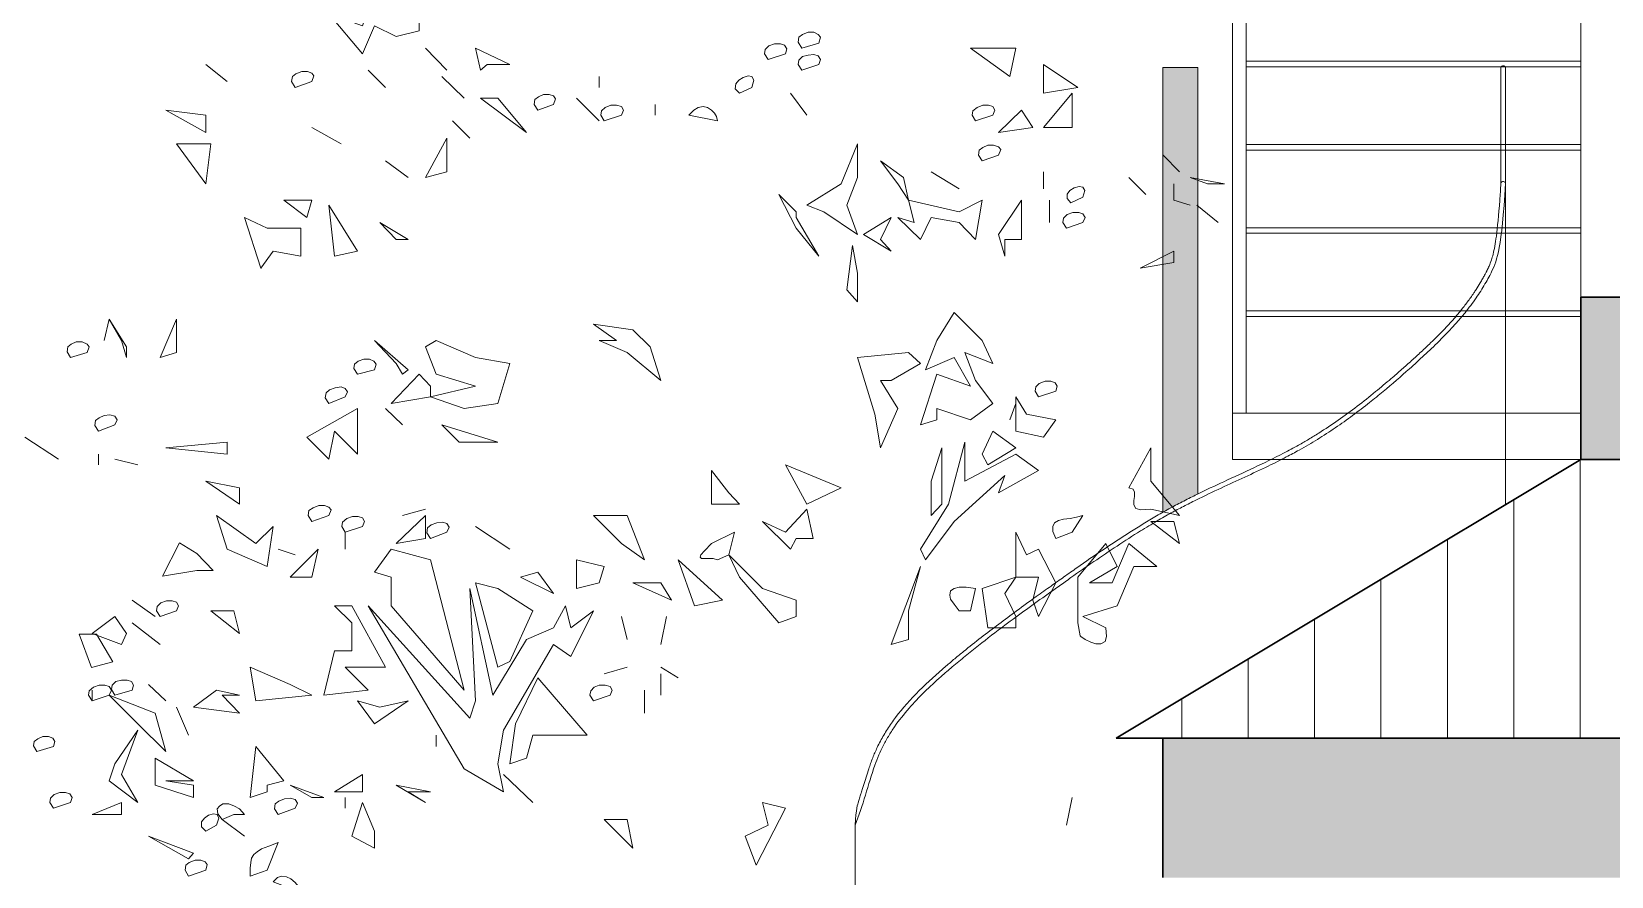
# Model space of a CAD drawing. Header units: millimetres. Extents: x 922141 to 965068, y 34629 to 256118.
# Drawn here: x 925435 to 928835, y 199745 to 201564 of the extents above; entities that cross this region are included whole.
import ezdxf

# ---------------------------------------------------------------- set-up
doc = ezdxf.new("R2010")
doc.units = ezdxf.units.MM
for name, color, linetype, lineweight in [('column', 10, 'Continuous', 35), ('HATCH', 8, 'Continuous', 5), ('MCA__ LANDSCAPE', 136, 'Continuous', 5), ('MCA__ MURI ESISTENTI SEZIONATI', 30, 'Continuous', 30), ('MCA__ SCALE', 154, 'Continuous', 18)]:
    doc.layers.add(name, color=color, linetype=linetype, lineweight=lineweight)
doc.layers.add('MCA__ PISCINA ELEV.', color=91, linetype='Continuous')

# ---------------------------------------------------------------- blocks, each defined once
blk = doc.blocks.new('6y')
at = {"layer": 'HATCH', "linetype": 'Continuous'}
for points in [[(566906.2, 397690), (566924.9, 397732.9), (566957.9, 397716.4), (566993.1, 397725.2), (566993.1, 397776.9), (566950.2, 397784.6), (566915, 397759.3), (566906.2, 397732.9), (566854.5, 397751.6), (566906.2, 397690)], [(567607.9, 397706.5), (567610.1, 397715.3), (567606.8, 397719.7), (567600.2, 397723), (567591.4, 397723), (567582.6, 397719.7), (567577.1, 397715.3), (567576, 397707.6), (567581.5, 397698.8), (567607.9, 397706.5)], [(567036, 397664.7), (567003, 397698.8), (567036, 397664.7)], [(567087.7, 397664.7), (567097.6, 397673.5), (567132.8, 397673.5), (567080, 397698.8), (567087.7, 397664.7)], [(567556.2, 397690), (567558.4, 397697.7), (567555.1, 397703.2), (567548.5, 397705.4), (567539.7, 397705.4), (567530.9, 397702.1), (567525.4, 397696.6), (567524.3, 397690), (567529.8, 397681.2), (567556.2, 397690)], [(567607.9, 397673.5), (567610.1, 397681.2), (567606.8, 397686.7), (567600.2, 397688.9), (567591.4, 397687.8), (567582.6, 397685.6), (567577.1, 397680.1), (567576, 397673.5), (567581.5, 397664.7), (567607.9, 397673.5)], [(567901.5, 397654.8), (567910.3, 397698.8), (567841, 397698.8), (567901.5, 397654.8)], [(566698.3, 397647.1), (566665.3, 397673.5), (566698.3, 397647.1)], [(566828.1, 397647.1), (566831.4, 397655.9), (566828.1, 397660.3), (566821.5, 397662.5), (566812.7, 397662.5), (566803.9, 397659.2), (566798.4, 397654.8), (566797.3, 397647.1), (566802.8, 397638.3), (566828.1, 397647.1)], [(566941.4, 397638.3), (566915, 397664.7), (566941.4, 397638.3)], [(568006, 397638.3), (567953.2, 397673.5), (567953.2, 397629.5), (568006, 397638.3)], [(567062.4, 397621.8), (567028.3, 397654.8), (567062.4, 397621.8)], [(567270.2, 397638.3), (567270.2, 397654.8), (567270.2, 397638.3)], [(567504.5, 397638.3), (567507.8, 397649.3), (567504.5, 397654.8), (567499, 397655.9), (567491.3, 397653.7), (567484.7, 397649.3), (567480.3, 397643.8), (567479.2, 397636.1), (567485.8, 397629.5), (567504.5, 397638.3)], [(567158.1, 397569.1), (567114.1, 397621.8), (567087.7, 397621.8), (567158.1, 397569.1)], [(567199.8, 397612), (567203.1, 397620.7), (567199.8, 397625.1), (567193.2, 397627.3), (567184.5, 397627.3), (567176.8, 397624), (567171.3, 397619.6), (567170.2, 397612), (567175.7, 397603.2), (567199.8, 397612)], [(567270.2, 397586.7), (567235, 397621.8), (567270.2, 397586.7)], [(567589.2, 397595.5), (567563.9, 397629.5)], [(567997.2, 397576.8), (567997.2, 397629.5), (567953.2, 397576.8), (567997.2, 397576.8)], [(566665.3, 397569.1), (566665.3, 397595.5), (566603.8, 397603.2), (566665.3, 397569.1)], [(567304.3, 397595.5), (567307.6, 397603.2), (567304.3, 397608.7), (567296.6, 397610.9), (567287.8, 397610.9), (567279, 397607.6), (567273.5, 397602.1), (567272.4, 397595.5), (567277.9, 397586.7), (567304.3, 397595.5)], [(567356, 397595.5), (567356, 397612), (567356, 397595.5)], [(567451.7, 397586.7), (567450.6, 397593.3), (567447.3, 397598.8), (567442.9, 397603.2), (567436.3, 397607.6), (567429.7, 397608.7), (567422, 397607.6), (567415.4, 397603.2), (567407.7, 397595.5), (567451.7, 397586.7)], [(567875.1, 397595.5), (567878.4, 397603.2), (567875.1, 397608.7), (567868.5, 397610.9), (567859.7, 397610.9), (567850.9, 397607.6), (567844.3, 397602.1), (567843.2, 397595.5), (567848.7, 397586.7), (567875.1, 397595.5)], [(567936.7, 397576.8), (567919.1, 397603.2), (567883.9, 397569.1), (567936.7, 397576.8)], [(566873.2, 397551.5), (566828.1, 397576.8), (566873.2, 397551.5)], [(567071.2, 397560.3), (567044.8, 397586.7), (567071.2, 397560.3)], [(566665.3, 397489.9), (566673, 397551.5), (566620.2, 397551.5), (566665.3, 397489.9)], [(567036, 397508.6), (567036, 397560.3), (567003, 397499.8), (567036, 397508.6)], [(567667.3, 397411.8), (567650.8, 397456.9), (567667.3, 397499.8), (567667.3, 397551.5), (567642, 397489.9), (567589.2, 397456.9), (567615.6, 397447), (567667.3, 397411.8)], [(567883.9, 397533.9), (567887.2, 397542.7), (567883.9, 397547.1), (567876.2, 397549.3), (567867.4, 397549.3), (567859.7, 397546), (567854.2, 397541.6), (567853.1, 397533.9), (567858.6, 397525.1), (567883.9, 397533.9)], [(566976.6, 397499.8), (566941.4, 397525.1), (566976.6, 397499.8)], [(567745.4, 397464.6), (567737.7, 397499.8), (567702.5, 397525.1), (567728.9, 397489.9), (567745.4, 397464.6)], [(568162.2, 397508.6), (568136.9, 397533.9), (568162.2, 397508.6)], [(567823.4, 397482.2), (567780.5, 397508.6), (567823.4, 397482.2)], [(567953.2, 397482.2), (567953.2, 397508.6), (567953.2, 397482.2)], [(568110.5, 397473.4), (568084.1, 397499.8), (568110.5, 397473.4)], [(568205.1, 397489.9), (568231.5, 397489.9), (568178.7, 397499.8), (568205.1, 397489.9)], [(567607.9, 397378.8), (567572.7, 397438.2), (567572.7, 397447), (567546.3, 397473.4), (567572.7, 397421.7), (567607.9, 397378.8)], [(568013.5, 397469.6), (568016.8, 397479.5), (568013.5, 397485), (568008, 397486.1), (568000.3, 397483.9), (567993.7, 397479.5), (567989.3, 397474), (567989.3, 397467.4), (567994.8, 397460.8), (568013.5, 397469.6)], [(568153.4, 397464.6), (568153.4, 397489.9), (568153.4, 397464.6)], [(566820.4, 397438.2), (566828.1, 397464.6), (566785.2, 397464.6), (566820.4, 397438.2)], [(566898.5, 397386.5), (566854.5, 397456.9), (566863.3, 397378.8), (566898.5, 397386.5)], [(567848.7, 397404.1), (567858.6, 397464.6), (567823.4, 397447), (567745.4, 397464.6), (567754.2, 397430.5), (567728.9, 397438.2), (567764, 397404.1), (567780.5, 397438.2), (567823.4, 397430.5), (567848.7, 397404.1)], [(567893.8, 397378.8), (567893.8, 397404.1), (567919.1, 397404.1), (567919.1, 397464.6), (567883.9, 397411.8), (567893.8, 397378.8)], [(567962, 397430.5), (567962, 397464.6), (567962, 397430.5)], [(568013.7, 397430.5), (568017, 397438.2), (568013.7, 397443.7), (568007.1, 397445.9), (567998.3, 397445.9), (567989.5, 397442.6), (567984, 397437.1), (567982.9, 397430.5), (567988.4, 397421.7), (568013.7, 397430.5)], [(568178.7, 397456.9), (568153.4, 397464.6), (568178.7, 397456.9)], [(568221.6, 397430.5), (568188.6, 397456.9), (568221.6, 397430.5)], [(566750, 397360.1), (566768.7, 397386.5), (566811.6, 397378.8), (566811.6, 397421.7), (566759.9, 397421.7), (566724.7, 397438.2), (566750, 397360.1)], [(566957.9, 397404.1), (566976.6, 397404.1), (566932.6, 397430.5), (566957.9, 397404.1)], [(567719, 397386.5), (567702.5, 397404.1), (567719, 397438.2), (567676.1, 397411.8), (567719, 397386.5)], [(567667.3, 397308.4), (567667.3, 397352.4), (567659.6, 397395.3), (567650.8, 397327.1), (567667.3, 397308.4)], [(568153.4, 397368.9), (568153.4, 397386.5), (568101.7, 397360.1), (568153.4, 397368.9)], [(566751.1, 397360.1), (566750, 397360.1), (566750, 397360.1), (566751.1, 397360.1)], [(566509.2, 397249), (566516.9, 397282), (566509.2, 397249)], [(566543.3, 397222.6), (566543.3, 397239.1), (566516.9, 397282), (566535.6, 397249), (566543.3, 397222.6)], [(566620.2, 397230.3), (566620.2, 397282), (566595, 397222.6), (566620.2, 397230.3)], [(567364.8, 397187.4), (567348.3, 397239.1), (567321.9, 397265.5), (567261.4, 397274.3), (567296.6, 397249), (567270.2, 397249), (567313.1, 397230.3), (567364.8, 397187.4)], [(567789.3, 397126.9), (567789.3, 397144.5), (567841, 397126.9), (567875.1, 397152.2), (567848.7, 397187.4), (567832.2, 397230.3), (567875.1, 397213.8), (567858.6, 397249), (567815.7, 397291.9), (567789.3, 397249), (567771.7, 397203.9), (567815.7, 397222.6), (567841, 397178.6), (567789.3, 397197.3), (567764, 397119.2), (567789.3, 397126.9)], [(566967.8, 397197.3), (566976.6, 397203.9), (566924.9, 397249), (566957.9, 397213.8), (566967.8, 397197.3)], [(567062.4, 397144.5), (567114.1, 397152.2), (567132.8, 397213.8), (567080, 397222.6), (567019.5, 397249), (567003, 397239.1), (567019.5, 397197.3), (567080, 397178.6), (567010.7, 397162.1), (567062.4, 397144.5)], [(566482.8, 397230.3), (566486.1, 397239.1), (566482.8, 397243.5), (566475.1, 397246.8), (566466.3, 397246.8), (566458.6, 397243.5), (566453.1, 397239.1), (566452, 397231.4), (566457.5, 397222.6), (566482.8, 397230.3)], [(567702.5, 397084), (567728.9, 397144.5), (567702.5, 397187.4), (567719, 397187.4), (567764, 397213.8), (567745.4, 397230.3), (567667.3, 397222.6), (567693.7, 397135.7), (567702.5, 397084)], [(566924.9, 397203.9), (566927.1, 397212.7), (566923.8, 397217.1), (566917.2, 397220.4), (566908.4, 397220.4), (566899.6, 397217.1), (566894.1, 397212.7), (566893, 397206.1), (566898.5, 397197.3), (566924.9, 397203.9)], [(566879.8, 397162.1), (566883.1, 397169.8), (566879.8, 397175.3), (566873.2, 397177.5), (566864.4, 397176.4), (566855.6, 397173.1), (566850.1, 397168.7), (566849, 397161), (566854.5, 397152.2), (566879.8, 397162.1)], [(567010.7, 397162.1), (567010.7, 397178.6), (566993.1, 397197.3), (566950.2, 397152.2), (567010.7, 397162.1)], [(567971.9, 397170.9), (567974.1, 397178.6), (567970.8, 397184.1), (567964.2, 397186.3), (567955.4, 397186.3), (567946.6, 397183), (567941.1, 397177.5), (567940, 397170.9), (567945.5, 397162.1), (567971.9, 397170.9)], [(567901.5, 397126.9), (567910.3, 397152.2), (567901.5, 397126.9)], [(567953.2, 397100.5), (567971.9, 397126.9), (567926.8, 397135.7), (567910.3, 397162.1), (567910.3, 397109.3), (567953.2, 397100.5)], [(566525.7, 397119.2), (566529, 397126.9), (566525.7, 397132.4), (566518, 397134.6), (566509.2, 397133.5), (566501.5, 397130.2), (566496, 397125.8), (566494.9, 397118.1), (566500.4, 397109.3), (566525.7, 397119.2)], [(566898.5, 397074.1), (566898.5, 397144.5), (566820.4, 397100.5), (566854.5, 397066.4), (566863.3, 397109.3), (566898.5, 397074.1)], [(566967.8, 397119.2), (566941.4, 397144.5), (566967.8, 397119.2)], [(567054.7, 397092.8), (567114.1, 397092.8), (567028.3, 397119.2), (567054.7, 397092.8)], [(567867.4, 397057.6), (567910.3, 397084), (567875.1, 397109.3), (567858.6, 397074.1), (567867.4, 397057.6)], [(566438.8, 397066.4), (566387.1, 397100.5), (566438.8, 397066.4)], [(566698.3, 397074.1), (566698.3, 397092.8), (566603.8, 397084), (566698.3, 397074.1)], [(567771.7, 396911.4), (567815.7, 396970.8), (567893.8, 397041.2), (567883.9, 397014.8), (567945.5, 397048.8), (567910.3, 397074.1), (567832.2, 397032.4), (567832.2, 397092.8), (567806.9, 396997.2), (567764, 396927.9), (567771.7, 396911.4)], [(567780.5, 396979.6), (567797, 396997.2), (567797, 397084), (567780.5, 397032.4), (567780.5, 396979.6)], [(568162.2, 396979.6), (568118.2, 397032.4), (568118.2, 397084), (568084.1, 397022.5), (568090.7, 397020.3), (568092.9, 397015.9), (568092.9, 397009.3), (568091.8, 397002.7), (568091.8, 396996.1), (568095.1, 396990.6), (568102.8, 396988.4), (568118.2, 396989.5), (568162.2, 396979.6)], [(566500.4, 397057.6), (566500.4, 397074.1), (566500.4, 397057.6)], [(566560.9, 397057.6), (566525.7, 397066.4)], [(567589.2, 396997.2), (567642, 397022.5), (567556.2, 397057.6), (567589.2, 396997.2)], [(566717, 396997.2), (566717, 397022.5), (566665.3, 397032.4), (566717, 396997.2)], [(567485.8, 396997.2), (567469.3, 397014.8), (567442.9, 397048.8), (567442.9, 396997.2), (567485.8, 396997.2)], [(566854.5, 396979.6), (566857.8, 396988.4), (566854.5, 396992.8), (566847.9, 396995), (566839.1, 396995), (566830.3, 396991.7), (566823.7, 396987.3), (566822.6, 396979.6), (566828.1, 396970.8), (566854.5, 396979.6)], [(567003, 396989.5), (566967.8, 396979.6), (567003, 396989.5)], [(567563.9, 396927.9), (567572.7, 396944.4), (567599.1, 396944.4), (567589.2, 396989.5), (567556.2, 396954.3), (567521, 396970.8), (567563.9, 396927.9)], [(566759.9, 396901.5), (566768.7, 396963.1), (566742.3, 396936.7), (566681.8, 396979.6), (566698.3, 396927.9), (566759.9, 396901.5)], [(566906.2, 396963.1), (566909.5, 396970.8), (566906.2, 396976.3), (566899.6, 396978.5), (566890.8, 396978.5), (566882, 396975.2), (566875.4, 396969.7), (566874.3, 396963.1), (566879.8, 396954.3), (566906.2, 396963.1)], [(567003, 396944.4), (567003, 396979.6), (566957.9, 396936.7), (567003, 396944.4)], [(567036, 396954.3), (567039.3, 396962), (567036, 396967.5), (567029.4, 396969.7), (567020.6, 396968.6), (567011.8, 396965.3), (567006.3, 396960.9), (567005.2, 396953.2), (567010.7, 396944.4), (567036, 396954.3)], [(567132.8, 396927.9), (567080, 396963.1), (567132.8, 396927.9)], [(567339.5, 396911.4), (567313.1, 396979.6), (567261.4, 396979.6), (567304.3, 396936.7), (567339.5, 396911.4)], [(567997.2, 396954.3), (568013.7, 396979.6), (568003.8, 396977.4), (567993.9, 396975.2), (567984, 396974.1), (567976.3, 396971.9), (567969.7, 396968.6), (567967.5, 396963.1), (567967.5, 396955.4), (567971.9, 396944.4), (567997.2, 396954.3)], [(568162.2, 396936.7), (568153.4, 396970.8), (568118.2, 396970.8), (568162.2, 396936.7)], [(566651.5, 396895.1), (566676.8, 396895.1), (566651.5, 396921.5), (566625.1, 396938), (566598.7, 396886.3), (566651.5, 396895.1)], [(566879.8, 396927.9), (566879.8, 396954.3), (566879.8, 396927.9)], [(567469.3, 396919.1), (567478.1, 396954.3), (567442.9, 396936.7), (567431.9, 396925.7), (567426.4, 396919.1), (567425.3, 396915.8), (567427.5, 396913.6), (567431.9, 396913.6), (567437.4, 396913.6), (567445.1, 396913.6), (567451.7, 396911.4), (567469.3, 396919.1)], [(567945.5, 396824.5), (567971.9, 396876.2), (567945.5, 396927.9), (567926.8, 396919.1), (567910.3, 396954.3), (567910.3, 396885), (567945.5, 396885), (567936.7, 396849.8), (567945.5, 396824.5)], [(568009.3, 396794.8), (568010.4, 396793.7), (568017, 396789.3), (568025.8, 396784.9), (568033.5, 396782.7), (568041.2, 396782.7), (568047.8, 396786), (568050, 396793.7), (568048.9, 396806.9), (568013.7, 396824.5), (568066.5, 396841), (568091.8, 396901.5), (568127, 396901.5), (568084.1, 396936.7), (568058.8, 396876.2), (568023.6, 396876.2), (568066.5, 396901.5), (568048.9, 396936.7), (568006, 396885), (568006, 396814.6), (568009.3, 396794.8)], [(566802.8, 396919.1), (566776.4, 396927.9)], [(566828.1, 396885), (566838, 396927.9), (566795.1, 396885), (566828.1, 396885)], [(567062.4, 396711.2), (567010.7, 396911.4), (566950.2, 396927.9), (566924.9, 396892.7), (566950.2, 396885), (566950.2, 396841), (567062.4, 396711.2)], [(567270.2, 396876.2), (567277.9, 396901.5), (567235, 396911.4), (567235, 396867.4), (567270.2, 396876.2)], [(567459.4, 396849.8), (567391.2, 396911.4), (567416.5, 396841), (567459.4, 396849.8)], [(567572.7, 396824.5), (567572.7, 396849.8), (567521, 396867.4), (567469.3, 396919.1), (567485.8, 396885), (567546.3, 396814.6), (567572.7, 396824.5)], [(567199.8, 396859.7), (567175.7, 396892.7), (567149.3, 396885), (567199.8, 396859.7)], [(567745.4, 396789.3), (567745.4, 396833.3), (567764, 396901.5), (567719, 396781.6), (567745.4, 396789.3)], [(567910.3, 396806.9), (567910.3, 396824.5), (567893.8, 396859.7), (567910.3, 396885), (567858.6, 396867.4), (567867.4, 396806.9), (567910.3, 396806.9)], [(567122.9, 396555), (567114.1, 396597.9), (567122.9, 396649.6), (567199.8, 396781.6), (567226.2, 396762.9), (567261.4, 396833.3), (567226.2, 396806.9), (567218.5, 396841), (567199.8, 396806.9), (567158.1, 396789.3), (567106.4, 396703.5), (567071.2, 396867.4), (567080, 396694.7), (567071.2, 396668.3), (566915, 396841), (567062.4, 396590.2), (567122.9, 396555)], [(567132.8, 396755.2), (567168, 396833.3), (567114.1, 396867.4), (567080, 396876.2), (567114.1, 396746.4), (567132.8, 396755.2)], [(567381.3, 396849.8), (567364.8, 396876.2), (567321.9, 396876.2), (567381.3, 396849.8)], [(567841, 396833.3), (567848.7, 396867.4), (567834.4, 396869.6), (567823.4, 396869.6), (567815.7, 396867.4), (567810.2, 396864.1), (567809.1, 396857.5), (567810.2, 396850.9), (567815.7, 396843.2), (567823.4, 396833.3), (567841, 396833.3)], [(566587.3, 396824.5), (566552.1, 396849.8), (566587.3, 396824.5)], [(566620.2, 396833.3), (566623.5, 396841), (566620.2, 396846.5), (566613.7, 396848.7), (566604.9, 396848.7), (566596.1, 396845.4), (566590.6, 396839.9), (566589.5, 396833.3), (566595, 396824.5), (566620.2, 396833.3)], [(566915, 396711.2), (566879.8, 396746.4), (566941.4, 396746.4), (566889.7, 396841), (566863.3, 396841), (566889.7, 396814.6), (566889.7, 396771.7), (566863.3, 396771.7), (566846.8, 396703.5), (566915, 396711.2)], [(566535.6, 396781.6), (566543.3, 396798.1), (566525.7, 396824.5), (566490.5, 396798.1), (566535.6, 396781.6)], [(566595, 396781.6), (566552.1, 396814.6), (566595, 396781.6)], [(566717, 396798.1), (566708.2, 396833.3), (566673, 396833.3), (566717, 396798.1)], [(567313.1, 396789.3), (567304.3, 396824.5), (567313.1, 396789.3)], [(567364.8, 396781.6), (567373.6, 396824.5), (567364.8, 396781.6)], [(566522.6, 396754.6), (566497.3, 396797.5), (566470.9, 396797.5), (566489.6, 396745.8), (566522.6, 396754.6)], [(566742.3, 396694.7), (566828.1, 396703.5), (566795.1, 396720), (566733.5, 396746.4), (566742.3, 396694.7)], [(567313.1, 396746.4), (567277.9, 396736.5), (567313.1, 396746.4)], [(567391.2, 396729.9), (567364.8, 396746.4), (567391.2, 396729.9)], [(566516.9, 396703.5), (566520.2, 396711.2), (566516.9, 396716.7), (566510.3, 396718.9), (566501.5, 396718.9), (566492.7, 396715.6), (566486.1, 396710.1), (566485, 396703.5), (566490.5, 396694.7), (566516.9, 396703.5)], [(566552.1, 396711.2), (566554.3, 396718.9), (566551, 396724.4), (566544.4, 396726.6), (566535.6, 396726.6), (566526.8, 396724.4), (566521.3, 396718.9), (566520.2, 396712.3), (566525.7, 396703.5), (566552.1, 396711.2)], [(566603.8, 396694.7), (566577.4, 396720), (566603.8, 396694.7)], [(567158.1, 396606.7), (567168, 396641.9), (567218.5, 396641.9), (567251.5, 396641.9), (567175.7, 396729.9), (567141.6, 396659.5), (567132.8, 396597.9), (567158.1, 396606.7)], [(567286.7, 396703.5), (567290, 396711.2), (567286.7, 396716.7), (567279, 396718.9), (567270.2, 396718.9), (567262.5, 396715.6), (567257, 396710.1), (567255.9, 396703.5), (567261.4, 396694.7), (567286.7, 396703.5)], [(567364.8, 396703.5), (567364.8, 396736.5), (567364.8, 396703.5)], [(566490.5, 396694.7), (566490.5, 396711.2), (566490.5, 396694.7)], [(566603.8, 396616.6), (566587.3, 396676), (566516.9, 396703.5), (566560.9, 396659.5), (566603.8, 396616.6)], [(566717, 396676), (566690.6, 396703.5), (566717, 396703.5), (566681.8, 396711.2), (566646.6, 396684.8), (566717, 396676)], [(566924.9, 396659.5), (566976.6, 396694.7), (566932.6, 396684.8), (566898.5, 396694.7), (566924.9, 396659.5)], [(567339.5, 396676), (567339.5, 396711.2), (567339.5, 396676)], [(566638.9, 396641.9), (566620.2, 396684.8), (566638.9, 396641.9)], [(566560.9, 396538.5), (566535.6, 396581.4), (566560.9, 396649.6), (566525.7, 396597.9), (566516.9, 396571.5), (566560.9, 396538.5)], [(567019.5, 396624.3), (567019.5, 396641.9), (567019.5, 396624.3)], [(566431.1, 396624.3), (566433.3, 396632), (566430, 396637.5), (566423.4, 396639.7), (566414.6, 396639.7), (566406.9, 396636.4), (566401.4, 396632), (566400.3, 396625.4), (566405.8, 396616.6), (566431.1, 396624.3)], [(566759.9, 396555), (566759.9, 396564.9), (566785.2, 396571.5), (566742.3, 396624.3), (566733.5, 396546.2), (566759.9, 396555)], [(566646.6, 396546.2), (566646.6, 396564.9), (566603.8, 396571.5), (566646.6, 396571.5), (566587.3, 396606.7), (566587.3, 396564.9), (566646.6, 396546.2)], [(566906.2, 396555), (566906.2, 396581.4), (566863.3, 396555), (566906.2, 396555)], [(567168, 396538.5), (567122.9, 396581.4), (567168, 396538.5)], [(566457.5, 396538.5), (566459.7, 396546.2), (566456.4, 396551.7), (566449.8, 396553.9), (566441, 396553.9), (566432.2, 396550.6), (566426.7, 396545.1), (566425.6, 396538.5), (566431.1, 396529.7), (566457.5, 396538.5)], [(566802.8, 396529.7), (566806.1, 396537.4), (566802.8, 396542.9), (566795.1, 396545.1), (566786.3, 396544), (566777.5, 396540.7), (566772, 396536.3), (566770.9, 396528.6), (566776.4, 396519.8), (566802.8, 396529.7)], [(566828.1, 396546.2), (566846.8, 396546.2), (566795.1, 396564.9), (566828.1, 396546.2)], [(566879.8, 396529.7), (566879.8, 396546.2), (566879.8, 396529.7)], [(567003, 396538.5), (566976.6, 396555), (567010.7, 396555), (566957.9, 396564.9), (567003, 396538.5)], [(567988.4, 396503.3), (567997.2, 396546.2), (567988.4, 396503.3)], [(566535.6, 396519.8), (566535.6, 396538.5), (566490.5, 396519.8), (566535.6, 396519.8)], [(566681.8, 396503.3), (566685.1, 396514.3), (566682.9, 396519.8), (566677.4, 396520.9), (566669.7, 396518.7), (566663.1, 396514.3), (566658.7, 396508.8), (566658.7, 396501.1), (566665.3, 396494.5), (566681.8, 396503.3)], [(566708.2, 396519.8), (566724.7, 396519.8), (566717, 396528.6), (566709.3, 396533), (566700.5, 396536.3), (566691.7, 396536.3), (566686.2, 396533), (566682.9, 396528.6), (566684, 396520.9), (566690.6, 396512.1), (566708.2, 396519.8)], [(566924.9, 396468.2), (566924.9, 396494.5), (566906.2, 396538.5), (566889.7, 396486.8), (566924.9, 396468.2)], [(567511.1, 396441.8), (567556.2, 396529.7), (567521, 396538.5), (567529.8, 396503.3), (567494.6, 396486.8), (567511.1, 396441.8)], [(566724.7, 396486.8), (566690.6, 396512.1), (566724.7, 396486.8)], [(567321.9, 396468.2), (567313.1, 396512.1), (567277.9, 396512.1), (567321.9, 396468.2)], [(566638.9, 396451.7), (566646.6, 396460.5), (566577.4, 396486.8), (566638.9, 396451.7)], [(566759.9, 396434.1), (566776.4, 396476.9), (566762.1, 396471.4), (566751.1, 396467.1), (566744.5, 396462.7), (566739, 396458.3), (566735.7, 396452.8), (566734.6, 396446.2), (566733.5, 396437.4), (566733.5, 396425.3), (566759.9, 396434.1)], [(566665.3, 396434.1), (566667.5, 396442.9), (566664.2, 396447.3), (566657.6, 396449.5), (566648.8, 396449.5), (566640, 396446.2), (566634.5, 396441.8), (566633.4, 396434.1), (566638.9, 396425.3), (566665.3, 396434.1)], [(566811.6, 396400), (566810.5, 396404.4), (566807.2, 396409.9), (566802.8, 396415.4), (566796.2, 396420.9), (566789.6, 396424.2), (566781.9, 396425.3), (566775.3, 396423.1), (566768.7, 396416.5), (566811.6, 396400)]]:
    blk.add_lwpolyline(points, dxfattribs=at)

msp = doc.modelspace()

# ---------------------------------------------------------------- hatches: boundary and pattern name
at = {"layer": 'column', "ltscale": 600, "true_color": 0x939598, "transparency": 33554528}
h = msp.add_hatch(color=252, dxfattribs=at)
h.dxf.hatch_style = 1
h.paths.add_polyline_path([(927869.55, 201486.63), (927944.55, 201486.63), (927944.55, 200568.08), (927925.57, 200558.66), (927906.74, 200548.96), (927888.06, 200538.96), (927869.55, 200528.67)])
at = {"layer": 'MCA__ LANDSCAPE'}
h = msp.add_hatch(color=256, dxfattribs=at)
h.dxf.hatch_style = 1
h.paths.add_polyline_path([(934632.07, 196342.18), (934463.23, 196342.18), (925979.18, 196342.18), (925979.18, 196042.18), (934632.07, 196042.18)])
h.paths.add_polyline_path([(940623.23, 196342.18), (934632.07, 196342.18), (934632.07, 196042.18), (940623.23, 196042.18)])
h.paths.add_polyline_path([(944193.17, 196342.18), (940623.23, 196342.18), (940623.23, 196042.18), (944193.17, 196042.18)])
h.paths.add_polyline_path([(950107.86, 196342.18), (944376.23, 196342.18), (944193.17, 196342.18), (944193.17, 196042.18), (950107.86, 196042.18)])
h.paths.add_polyline_path([(950257.86, 200042.18), (934413.23, 200042.18), (934413.23, 199742.18), (950257.86, 199742.18)])
h.paths.add_polyline_path([(934413.23, 200042.18), (934313.23, 200042.18), (927869.18, 200042.18), (927869.18, 199742.18), (934413.23, 199742.18)])
h.paths.add_polyline_path([(937039.05, 200992.18), (935313.23, 200992.18), (928769.18, 200992.18), (928769.18, 200642.18), (936034.8, 200642.18)])
at = {"layer": 'MCA__ SCALE'}
h = msp.add_hatch(dxfattribs=at)
h.set_pattern_fill('ANSI31', color=256, scale=45, angle=45)
h.set_pattern_definition([(90, (347980.63, -185678.52), (-142.875, 9e-15), [])])
h.paths.add_polyline_path([(934313.23, 200042.18), (936034.8, 200642.18), (928769.18, 200642.18), (927769.18, 200042.18)])

# ---------------------------------------------------------------- linework, layer by layer
at = {"layer": 'MCA__ LANDSCAPE', "transparency": 33554559}
for p, q in [((927869.55, 200528.67), (927869.55, 201486.63)), ((927869.55, 201486.63), (927944.55, 201486.63)), ((927944.55, 200568.08), (927944.55, 201486.63)), ((928597.05, 201486.63), (928597.05, 201236.63)), ((928607.05, 201236.63), (928607.05, 201486.63)), ((928607.05, 201236.63), (928607.05, 200544.9)), ((927207.05, 199854.89), (927207.05, 198690.44))]:
    msp.add_line(p, q, dxfattribs=at)
for centre, radius, start, end in [((928602.05, 201485.23), 5.19, 15.6001, 164.3999), ((928601.99, 201235.94), 5.1, 7.72056, 165.2416)]:
    msp.add_arc(centre, radius, start, end, dxfattribs=at)
for points, knots in [([(927207.05, 199854.89), (927209.87, 199891.57), (927213.69, 199903.13), (927215.34, 199908.22), (927217.95, 199916.42), (927218.93, 199919.52), (927220.14, 199923.36), (927220.37, 199924.11), (927220.83, 199925.59), (927221.07, 199926.34), (927221.76, 199928.57), (927222.22, 199930.05), (927223.59, 199934.51), (927224.49, 199937.47), (927227.19, 199946.36), (927228.97, 199952.26), (927232.68, 199964.24), (927234.61, 199970.31), (927237.94, 199980.29), (927239.29, 199984.2), (927242.1, 199991.99), (927243.56, 199995.86), (927248.1, 200007.39), (927251.34, 200014.96), (927257, 200026.96), (927259.24, 200031.46), (927263.94, 200040.37), (927266.4, 200044.77), (927271.5, 200053.47), (927274.15, 200057.78), (927282.36, 200070.53), (927288.19, 200078.84), (927309.66, 200107.25), (927326.9, 200126.42), (927363.59, 200163.09), (927383.04, 200180.58), (927409.07, 200202.86), (927415.37, 200208.18), (927428, 200218.7), (927434.33, 200223.91), (927453.2, 200239.25), (927465.77, 200249.24), (927503.67, 200278.78), (927529.16, 200297.87), (927568.93, 200326.97), (927583.08, 200337.2), (927607.79, 200354.92), (927618.33, 200362.44), (927638.15, 200376.53), (927647.42, 200383.12), (927666.01, 200396.27), (927675.32, 200402.84), (927703.32, 200422.48), (927722.1, 200435.47), (927759.98, 200461.05), (927779.09, 200473.63), (927817.32, 200497.87), (927836.44, 200509.55), (927865.96, 200526.68), (927876.18, 200532.46), (927895.78, 200543.19), (927905.14, 200548.17), (927923.99, 200557.9), (927933.48, 200562.66), (927962.07, 200576.67), (927981.31, 200585.69), (928043.82, 200614.65), (928087.25, 200634.23), (928140.21, 200661.67), (928150.99, 200667.45), (928168.98, 200677.53), (928176.25, 200681.73), (928190.66, 200690.32), (928197.8, 200694.72), (928219.08, 200708.18), (928233.04, 200717.52), (928274.35, 200746.5), (928301.11, 200767.09), (928338.48, 200797.67), (928349.54, 200806.97), (928368.35, 200823.11), (928376.13, 200829.88), (928390.87, 200842.89), (928397.84, 200849.1), (928411.71, 200861.6), (928418.62, 200867.89), (928432.33, 200880.58), (928439.12, 200886.97), (928459.26, 200906.39), (928472.35, 200919.62), (928488.73, 200937.47), (928492.51, 200941.69), (928503.69, 200954.48), (928510.91, 200963.18), (928520.3, 200975.23), (928522.72, 200978.39), (928529.84, 200987.97), (928534.45, 200994.47), (928540.49, 201003.46), (928542.07, 201005.86), (928546.74, 201013.1), (928549.77, 201017.99), (928553.53, 201024.36), (928554.35, 201025.76), (928555.98, 201028.58), (928556.78, 201029.99), (928559.14, 201034.18), (928560.64, 201036.9), (928562.71, 201040.75), (928563.38, 201042.01), (928565.01, 201045.1), (928565.89, 201046.83), (928566.95, 201048.93), (928567.24, 201049.52), (928567.57, 201050.19), (928567.63, 201050.33), (928567.74, 201050.55), (928567.78, 201050.63), (928567.89, 201050.87), (928567.98, 201051.06), (928568.15, 201051.41), (928568.23, 201051.58), (928568.48, 201052.11), (928568.64, 201052.46), (928569.13, 201053.5), (928569.46, 201054.19), (928570.41, 201056.25), (928571.03, 201057.61), (928573.42, 201063.06), (928575.07, 201067.22), (928577.93, 201075.81), (928579.15, 201080.01), (928581.55, 201089.71), (928582.72, 201095.22), (928585.03, 201107.99), (928586.15, 201115.27), (928589.8, 201142.81), (928592.24, 201167.76), (928595.46, 201212.19), (928596.26, 201224.2), (928597.06, 201237.24)], [0, 0, 0, 0, 42.1512933, 57.8804286, 57.8804286, 67.4406085, 67.4406085, 69.7559202, 69.7559202, 72.0712319, 72.0712319, 76.7018553, 76.7018553, 85.9631022, 85.9631022, 104.4855959, 104.4855959, 123.7396389, 123.7396389, 136.2707971, 136.2707971, 148.8019554, 148.8019554, 173.8642718, 173.8642718, 189.2186493, 189.2186493, 204.5730269, 204.5730269, 219.9274045, 219.9274045, 250.6361596, 250.6361596, 327.1976684, 327.1976684, 403.7591772, 403.7591772, 428.0791145, 428.0791145, 452.3990518, 452.3990518, 500.3341109, 500.3341109, 596.2042291, 596.2042291, 648.8637509, 648.8637509, 687.8779756, 687.8779756, 722.0833151, 722.0833151, 756.2886546, 756.2886546, 824.6993335, 824.6993335, 893.2022213, 893.2022213, 960.3074798, 960.3074798, 995.4896978, 995.4896978, 1027.2719965, 1027.2719965, 1059.0542951, 1059.0542951, 1122.6188924, 1122.6188924, 1265.2163191, 1265.2163191, 1302.0441877, 1302.0441877, 1327.3236885, 1327.3236885, 1352.6031892, 1352.6031892, 1403.1621907, 1403.1621907, 1504.2801936, 1504.2801936, 1547.3766718, 1547.3766718, 1578.0972096, 1578.0972096, 1605.8582335, 1605.8582335, 1633.6192574, 1633.6192574, 1661.3802813, 1661.3802813, 1716.9023292, 1716.9023292, 1733.8623852, 1733.8623852, 1767.7824973, 1767.7824973, 1779.7235, 1779.7235, 1803.6055053, 1803.6055053, 1812.2011772, 1812.2011772, 1829.3925209, 1829.3925209, 1834.2386677, 1834.2386677, 1839.0848145, 1839.0848145, 1848.7771082, 1848.7771082, 1853.7822575, 1853.7822575, 1861.8010847, 1861.8010847, 1865.3338172, 1865.3338172, 1866.2821655, 1866.2821655, 1866.8853824, 1866.8853824, 1868.0918162, 1868.0918162, 1869.2982501, 1869.2982501, 1871.7111177, 1871.7111177, 1876.536853, 1876.536853, 1886.1883236, 1886.1883236, 1914.7584658, 1914.7584658, 1937.3411714, 1937.3411714, 1959.9238769, 1959.9238769, 1982.5065825, 1982.5065825, 2034.2167764, 2034.2167764, 2051.4065059, 2051.4065059, 2051.4065059, 2051.4065059]), ([(927207.05, 199854.89), (927215.35, 199875.48), (927222.63, 199897.95), (927236.45, 199941.93), (927242.46, 199963.42), (927252.58, 199991.6), (927255.48, 199999.04), (927261.24, 200012.53), (927264.04, 200018.61), (927268.85, 200028.26), (927270.75, 200031.89), (927274.69, 200039.1), (927276.73, 200042.67), (927283.06, 200053.29), (927287.55, 200060.24), (927301.74, 200080.74), (927312.16, 200093.94), (927344.29, 200130.82), (927367.86, 200153.48), (927400.29, 200182.18), (927408.29, 200189.07), (927425.64, 200203.76), (927434.98, 200211.52), (927453.75, 200226.83), (927463.17, 200234.38), (927491.54, 200256.77), (927510.6, 200271.35), (927560.45, 200308.63), (927591.45, 200330.98), (927630.8, 200359.04), (927638.96, 200364.84), (927655.3, 200376.44), (927663.47, 200382.23), (927688.04, 200399.59), (927704.48, 200411.1), (927754.05, 200445.25), (927787.46, 200467.48), (927833.34, 200495.87), (927845.25, 200503.05), (927867.27, 200515.91), (927877.34, 200521.64), (927896.24, 200532.07), (927905.05, 200536.81), (927922.78, 200546.06), (927931.71, 200550.59), (927958.66, 200563.94), (927976.83, 200572.54), (928028.84, 200596.76), (928062.89, 200612.12), (928109.51, 200634.74), (928122.44, 200641.18), (928144.53, 200652.66), (928153.73, 200657.59), (928169.54, 200666.35), (928176.17, 200670.13), (928189.33, 200677.85), (928195.86, 200681.79), (928215.3, 200693.84), (928228.08, 200702.17), (928265.88, 200727.98), (928290.39, 200746.24), (928324.16, 200773.02), (928333.86, 200780.91), (928362.73, 200804.9), (928381.67, 200821.31), (928405.73, 200842.76), (928411.06, 200847.54), (928421.69, 200857.17), (928426.99, 200862.01), (928442.81, 200876.65), (928453.23, 200886.55), (928483.29, 200916.33), (928502.35, 200936.8), (928528.21, 200968.87), (928536.18, 200979.48), (928550.44, 201000.14), (928556.82, 201010.13), (928568.8, 201030.71), (928574.4, 201041.29), (928589.88, 201073.76), (928598.42, 201096.37), (928607.05, 201236.63)], [0, 0, 0, 0, 67.773546, 67.773546, 135.5470919, 135.5470919, 160.3789712, 160.3789712, 181.3660827, 181.3660827, 194.2683879, 194.2683879, 207.1706931, 207.1706931, 232.9753034, 232.9753034, 284.584524, 284.584524, 381.6282562, 381.6282562, 412.8924313, 412.8924313, 449.0291678, 449.0291678, 485.1659043, 485.1659043, 557.4393774, 557.4393774, 673.0510501, 673.0510501, 703.1965573, 703.1965573, 733.3420645, 733.3420645, 793.6330789, 793.6330789, 914.2151076, 914.2151076, 956.1549998, 956.1549998, 991.1303031, 991.1303031, 1021.3317055, 1021.3317055, 1051.533108, 1051.533108, 1111.935913, 1111.935913, 1223.5644018, 1223.5644018, 1266.6944141, 1266.6944141, 1297.8583573, 1297.8583573, 1320.5965697, 1320.5965697, 1343.334782, 1343.334782, 1388.8112067, 1388.8112067, 1479.7640561, 1479.7640561, 1516.8954455, 1516.8954455, 1591.1582242, 1591.1582242, 1612.3849754, 1612.3849754, 1633.6117266, 1633.6117266, 1676.0652291, 1676.0652291, 1758.5235105, 1758.5235105, 1797.5902048, 1797.5902048, 1832.2642343, 1832.2642343, 1866.9382638, 1866.9382638, 2051.4065059, 2051.4065059, 2051.4065059, 2051.4065059])]:
    msp.add_open_spline(points, degree=3, knots=knots, dxfattribs=at)
at = {"layer": 'MCA__ MURI ESISTENTI SEZIONATI'}
for p, q in [((928769.18, 200992.18), (935313.23, 200992.18)), ((928769.18, 200992.18), (928769.18, 200642.18)), ((928769.18, 200642.18), (927769.18, 200042.18)), ((936034.8, 200642.18), (928769.18, 200642.18)), ((934313.23, 200042.18), (927769.18, 200042.18)), ((927869.18, 199742.18), (927869.18, 200042.18))]:
    msp.add_line(p, q, dxfattribs=at)
at = {"layer": 'MCA__ SCALE'}
for p, q in [((928019.18, 201722.18), (928019.18, 200642.18)), ((928769.18, 201722.18), (928769.18, 200992.18)), ((928769.18, 201499.96), (928049.18, 201499.96)), ((928769.18, 201487.96), (928049.18, 201487.96)), ((928769.18, 201320.74), (928049.18, 201320.74)), ((928769.18, 201308.74), (928049.18, 201308.74)), ((928769.18, 201141.53), (928049.18, 201141.53)), ((928769.18, 201129.53), (928049.18, 201129.53)), ((928768.62, 200962.31), (928048.62, 200962.31)), ((928768.62, 200950.31), (928048.62, 200950.31)), ((928769.18, 200742.18), (928019.18, 200742.18)), ((928769.18, 200642.18), (928019.18, 200642.18))]:
    msp.add_line(p, q, dxfattribs=at)
msp.add_lwpolyline([(928049.18, 201625.4), (928019.18, 201625.4), (928019.18, 200742.18), (928049.18, 200742.18)], close=True, dxfattribs=at)

# ---------------------------------------------------------------- block references
at = {"layer": 'MCA__ PISCINA ELEV.', "xscale": 1.4, "yscale": 1.4, "zscale": 1.4}
msp.add_blockref('6y', (132478.46, -355249.91), dxfattribs=at)

doc.saveas('drawing.dxf')
